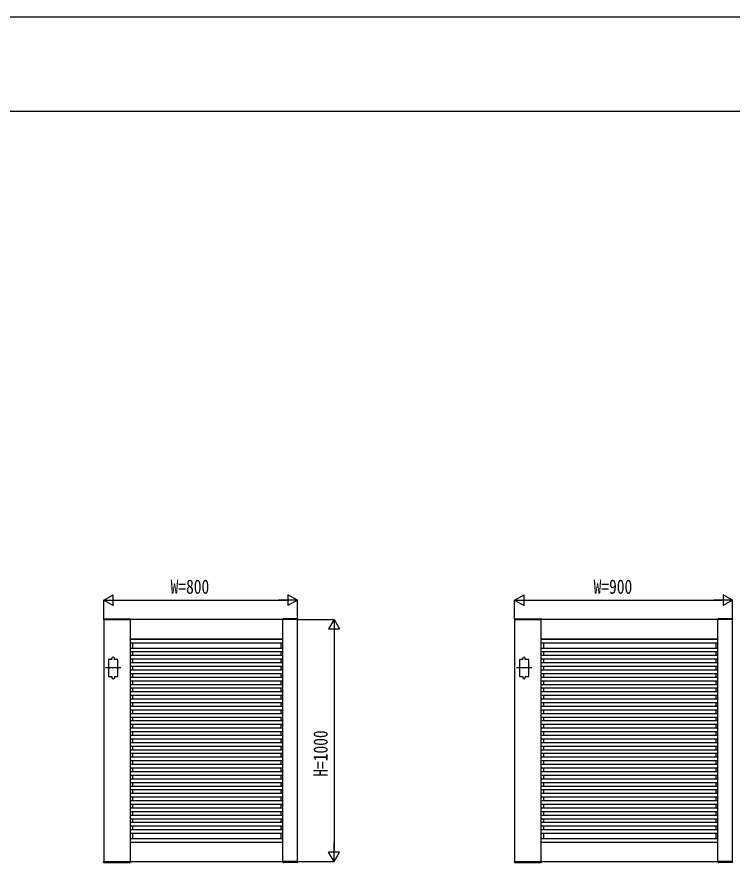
# Model space of a CAD drawing. Units: millimetres, scale not verified. Extents: x -8410 to 8410, y -5940 to 5940.
# Drawn here: x 354 to 3310, y 2389 to 5940 of the extents above; entities that cross this region are included whole.
import ezdxf
from ezdxf.enums import TextEntityAlignment as Align

# ---------------------------------------------------------------- set-up
doc = ezdxf.new("R2010")
doc.units = ezdxf.units.MM
doc.header["$LTSCALE"] = 30
for name, color, linetype in [('0-2_YKK_11', 7, 'Continuous'), ('0-3_YKK_A1', 4, 'Continuous'), ('0-4_YKK_D', 6, 'Continuous'), ('0-5_YKK_ZWAK', 7, 'Continuous')]:
    doc.layers.add(name, color=color, linetype=linetype)
doc.styles.add('ＭＳ ゴシック', font='')
doc.styles.get('ＭＳ ゴシック').set_extended_font_data('MS Gothic')

msp = doc.modelspace()

# ---------------------------------------------------------------- linework, layer by layer
at = {"layer": '0-2_YKK_11'}
for p, q in [((821, 2451.76), (821, 3451.76)), ((1451, 2451.76), (1451, 3451.76)), ((2518.35, 2451.76), (2518.35, 3451.76)), ((3248.35, 2451.76), (3248.35, 3451.76)), ((821, 3371.76), (1451, 3371.76)), ((2518.35, 3371.76), (3248.35, 3371.76)), ((821, 2531.76), (1451, 2531.76)), ((2518.35, 2531.76), (3248.35, 2531.76))]:
    msp.add_line(p, q, dxfattribs=at)
for points in [[(711, 3451.76), (711, 2451.76), (1511, 2451.76), (1511, 3451.76)], [(2408.35, 3451.76), (2408.35, 2451.76), (3308.35, 2451.76), (3308.35, 3451.76)]]:
    msp.add_lwpolyline(points, close=True, dxfattribs=at)
at = {"layer": '0-3_YKK_A1'}
for p, q in [((710.63, 3454.31), (710.5, 3451.76)), ((710.5, 3451.76), (821.5, 3451.76)), ((711.63, 3455.26), (820.37, 3455.26)), ((821.37, 3454.31), (821.5, 3451.76)), ((1450.63, 3454.31), (1450.5, 3451.76)), ((1511.5, 3451.76), (1450.5, 3451.76)), ((1510.37, 3455.26), (1451.63, 3455.26)), ((1511.37, 3454.31), (1511.5, 3451.76)), ((2407.99, 3454.31), (2407.85, 3451.76)), ((2407.85, 3451.76), (2518.85, 3451.76)), ((2408.98, 3455.26), (2517.72, 3455.26)), ((2518.72, 3454.31), (2518.85, 3451.76)), ((3247.99, 3454.31), (3247.85, 3451.76)), ((3308.85, 3451.76), (3247.85, 3451.76)), ((3307.72, 3455.26), (3248.98, 3455.26)), ((3308.72, 3454.31), (3308.85, 3451.76)), ((821, 3370.66), (1451, 3370.66)), ((821, 3355.66), (1451, 3355.66)), ((829.8, 3371.76), (829.8, 3370.66)), ((829.8, 3355.66), (829.8, 3333.96)), ((1442.2, 3371.76), (1442.2, 3370.66)), ((1442.2, 3355.66), (1442.2, 3333.96)), ((2518.35, 3370.66), (3248.35, 3370.66)), ((2518.35, 3355.66), (3248.35, 3355.66)), ((2527.15, 3371.76), (2527.15, 3370.66)), ((2527.15, 3355.66), (2527.15, 3333.96)), ((3239.55, 3371.76), (3239.55, 3370.66)), ((3239.55, 3355.66), (3239.55, 3333.96)), ((821, 3333.96), (1451, 3333.96)), ((821, 3318.96), (1451, 3318.96)), ((821, 3303.96), (1451, 3303.96)), ((829.8, 3318.96), (829.8, 3303.96)), ((1442.2, 3318.96), (1442.2, 3303.96)), ((2518.35, 3333.96), (3248.35, 3333.96)), ((2518.35, 3318.96), (3248.35, 3318.96)), ((2518.35, 3303.96), (3248.35, 3303.96)), ((2527.15, 3318.96), (2527.15, 3303.96)), ((3239.55, 3318.96), (3239.55, 3303.96)), ((745, 3286.76), (745, 3291.76)), ((755, 3286.76), (755, 3291.76)), ((821, 3288.96), (1451, 3288.96)), ((821, 3273.96), (1451, 3273.96)), ((829.8, 3288.96), (829.8, 3273.96)), ((1442.2, 3288.96), (1442.2, 3273.96)), ((2442.35, 3286.76), (2442.35, 3291.76)), ((2452.35, 3286.76), (2452.35, 3291.76)), ((2518.35, 3288.96), (3248.35, 3288.96)), ((2518.35, 3273.96), (3248.35, 3273.96)), ((2527.15, 3288.96), (2527.15, 3273.96)), ((3239.55, 3288.96), (3239.55, 3273.96)), ((781.5, 3251.76), (718.5, 3251.76)), ((821, 3258.96), (1451, 3258.96)), ((821, 3243.96), (1451, 3243.96)), ((829.8, 3258.96), (829.8, 3243.96)), ((1442.2, 3258.96), (1442.2, 3243.96)), ((2478.85, 3251.76), (2415.85, 3251.76)), ((2518.35, 3258.96), (3248.35, 3258.96)), ((2518.35, 3243.96), (3248.35, 3243.96)), ((2527.15, 3258.96), (2527.15, 3243.96)), ((3239.55, 3258.96), (3239.55, 3243.96)), ((745, 3216.76), (745, 3211.76)), ((755, 3216.76), (755, 3211.76)), ((821, 3228.96), (1451, 3228.96)), ((821, 3213.96), (1451, 3213.96)), ((821, 3198.96), (1451, 3198.96)), ((829.8, 3228.96), (829.8, 3213.96)), ((829.8, 3198.96), (829.8, 3183.96)), ((1442.2, 3228.96), (1442.2, 3213.96)), ((1442.2, 3198.96), (1442.2, 3183.96)), ((2442.35, 3216.76), (2442.35, 3211.76)), ((2452.35, 3216.76), (2452.35, 3211.76)), ((2518.35, 3228.96), (3248.35, 3228.96)), ((2518.35, 3213.96), (3248.35, 3213.96)), ((2518.35, 3198.96), (3248.35, 3198.96)), ((2527.15, 3228.96), (2527.15, 3213.96)), ((2527.15, 3198.96), (2527.15, 3183.96)), ((3239.55, 3228.96), (3239.55, 3213.96)), ((3239.55, 3198.96), (3239.55, 3183.96)), ((821, 3183.96), (1451, 3183.96)), ((821, 3168.96), (1451, 3168.96)), ((829.8, 3168.96), (829.8, 3153.96)), ((1442.2, 3168.96), (1442.2, 3153.96)), ((2518.35, 3183.96), (3248.35, 3183.96)), ((2518.35, 3168.96), (3248.35, 3168.96)), ((2527.15, 3168.96), (2527.15, 3153.96)), ((3239.55, 3168.96), (3239.55, 3153.96)), ((821, 3153.96), (1451, 3153.96)), ((821, 3138.96), (1451, 3138.96)), ((829.8, 3138.96), (829.8, 3123.96)), ((1442.2, 3138.96), (1442.2, 3123.96)), ((2518.35, 3153.96), (3248.35, 3153.96)), ((2518.35, 3138.96), (3248.35, 3138.96)), ((2527.15, 3138.96), (2527.15, 3123.96)), ((3239.55, 3138.96), (3239.55, 3123.96)), ((821, 3123.96), (1451, 3123.96)), ((821, 3108.96), (1451, 3108.96)), ((821, 3093.96), (1451, 3093.96)), ((829.8, 3108.96), (829.8, 3093.96)), ((1442.2, 3108.96), (1442.2, 3093.96)), ((2518.35, 3123.96), (3248.35, 3123.96)), ((2518.35, 3108.96), (3248.35, 3108.96)), ((2518.35, 3093.96), (3248.35, 3093.96)), ((2527.15, 3108.96), (2527.15, 3093.96)), ((3239.55, 3108.96), (3239.55, 3093.96)), ((821, 3078.96), (1451, 3078.96)), ((821, 3063.96), (1451, 3063.96)), ((829.8, 3078.96), (829.8, 3063.96)), ((1442.2, 3078.96), (1442.2, 3063.96)), ((2518.35, 3078.96), (3248.35, 3078.96)), ((2518.35, 3063.96), (3248.35, 3063.96)), ((2527.15, 3078.96), (2527.15, 3063.96)), ((3239.55, 3078.96), (3239.55, 3063.96)), ((821, 3048.96), (1451, 3048.96)), ((821, 3033.96), (1451, 3033.96)), ((821, 3018.96), (1451, 3018.96)), ((829.8, 3048.96), (829.8, 3033.96)), ((829.8, 3018.96), (829.8, 3003.96)), ((1442.2, 3048.96), (1442.2, 3033.96)), ((1442.2, 3018.96), (1442.2, 3003.96)), ((2518.35, 3048.96), (3248.35, 3048.96)), ((2518.35, 3033.96), (3248.35, 3033.96)), ((2518.35, 3018.96), (3248.35, 3018.96)), ((2527.15, 3048.96), (2527.15, 3033.96)), ((2527.15, 3018.96), (2527.15, 3003.96)), ((3239.55, 3048.96), (3239.55, 3033.96)), ((3239.55, 3018.96), (3239.55, 3003.96)), ((821, 3003.96), (1451, 3003.96)), ((821, 2988.96), (1451, 2988.96)), ((829.8, 2988.96), (829.8, 2973.96)), ((1442.2, 2988.96), (1442.2, 2973.96)), ((2518.35, 3003.96), (3248.35, 3003.96)), ((2518.35, 2988.96), (3248.35, 2988.96)), ((2527.15, 2988.96), (2527.15, 2973.96)), ((3239.55, 2988.96), (3239.55, 2973.96)), ((821, 2973.96), (1451, 2973.96)), ((821, 2958.96), (1451, 2958.96)), ((829.8, 2958.96), (829.8, 2943.96)), ((1442.2, 2958.96), (1442.2, 2943.96)), ((2518.35, 2973.96), (3248.35, 2973.96)), ((2518.35, 2958.96), (3248.35, 2958.96)), ((2527.15, 2958.96), (2527.15, 2943.96)), ((3239.55, 2958.96), (3239.55, 2943.96)), ((821, 2943.96), (1451, 2943.96)), ((821, 2928.96), (1451, 2928.96)), ((821, 2913.96), (1451, 2913.96)), ((829.8, 2928.96), (829.8, 2913.96)), ((1442.2, 2928.96), (1442.2, 2913.96)), ((2518.35, 2943.96), (3248.35, 2943.96)), ((2518.35, 2928.96), (3248.35, 2928.96)), ((2518.35, 2913.96), (3248.35, 2913.96)), ((2527.15, 2928.96), (2527.15, 2913.96)), ((3239.55, 2928.96), (3239.55, 2913.96)), ((821, 2898.96), (1451, 2898.96)), ((821, 2883.96), (1451, 2883.96)), ((829.8, 2898.96), (829.8, 2883.96)), ((1442.2, 2898.96), (1442.2, 2883.96)), ((2518.35, 2898.96), (3248.35, 2898.96)), ((2518.35, 2883.96), (3248.35, 2883.96)), ((2527.15, 2898.96), (2527.15, 2883.96)), ((3239.55, 2898.96), (3239.55, 2883.96)), ((821, 2868.96), (1451, 2868.96)), ((821, 2853.96), (1451, 2853.96)), ((829.8, 2868.96), (829.8, 2853.96)), ((1442.2, 2868.96), (1442.2, 2853.96)), ((2518.35, 2868.96), (3248.35, 2868.96)), ((2518.35, 2853.96), (3248.35, 2853.96)), ((2527.15, 2868.96), (2527.15, 2853.96)), ((3239.55, 2868.96), (3239.55, 2853.96)), ((821, 2838.96), (1451, 2838.96)), ((821, 2823.96), (1451, 2823.96)), ((821, 2808.96), (1451, 2808.96)), ((829.8, 2838.96), (829.8, 2823.96)), ((829.8, 2808.96), (829.8, 2793.96)), ((1442.2, 2838.96), (1442.2, 2823.96)), ((1442.2, 2808.96), (1442.2, 2793.96)), ((2518.35, 2838.96), (3248.35, 2838.96)), ((2518.35, 2823.96), (3248.35, 2823.96)), ((2518.35, 2808.96), (3248.35, 2808.96)), ((2527.15, 2838.96), (2527.15, 2823.96)), ((2527.15, 2808.96), (2527.15, 2793.96)), ((3239.55, 2838.96), (3239.55, 2823.96)), ((3239.55, 2808.96), (3239.55, 2793.96)), ((821, 2793.96), (1451, 2793.96)), ((821, 2778.96), (1451, 2778.96)), ((829.8, 2778.96), (829.8, 2763.96)), ((1442.2, 2778.96), (1442.2, 2763.96)), ((2518.35, 2793.96), (3248.35, 2793.96)), ((2518.35, 2778.96), (3248.35, 2778.96)), ((2527.15, 2778.96), (2527.15, 2763.96)), ((3239.55, 2778.96), (3239.55, 2763.96)), ((821, 2763.96), (1451, 2763.96)), ((821, 2748.96), (1451, 2748.96)), ((829.8, 2748.96), (829.8, 2733.96)), ((1442.2, 2748.96), (1442.2, 2733.96)), ((2518.35, 2763.96), (3248.35, 2763.96)), ((2518.35, 2748.96), (3248.35, 2748.96)), ((2527.15, 2748.96), (2527.15, 2733.96)), ((3239.55, 2748.96), (3239.55, 2733.96)), ((821, 2733.96), (1451, 2733.96)), ((821, 2718.96), (1451, 2718.96)), ((821, 2703.96), (1451, 2703.96)), ((829.8, 2718.96), (829.8, 2703.96)), ((1442.2, 2718.96), (1442.2, 2703.96)), ((2518.35, 2733.96), (3248.35, 2733.96)), ((2518.35, 2718.96), (3248.35, 2718.96)), ((2518.35, 2703.96), (3248.35, 2703.96)), ((2527.15, 2718.96), (2527.15, 2703.96)), ((3239.55, 2718.96), (3239.55, 2703.96)), ((821, 2688.96), (1451, 2688.96)), ((821, 2673.96), (1451, 2673.96)), ((829.8, 2688.96), (829.8, 2673.96)), ((1442.2, 2688.96), (1442.2, 2673.96)), ((2518.35, 2688.96), (3248.35, 2688.96)), ((2518.35, 2673.96), (3248.35, 2673.96)), ((2527.15, 2688.96), (2527.15, 2673.96)), ((3239.55, 2688.96), (3239.55, 2673.96)), ((821, 2658.96), (1451, 2658.96)), ((821, 2643.96), (1451, 2643.96)), ((821, 2628.96), (1451, 2628.96)), ((829.8, 2658.96), (829.8, 2643.96)), ((829.8, 2628.96), (829.8, 2613.96)), ((1442.2, 2658.96), (1442.2, 2643.96)), ((1442.2, 2628.96), (1442.2, 2613.96)), ((2518.35, 2658.96), (3248.35, 2658.96)), ((2518.35, 2643.96), (3248.35, 2643.96)), ((2518.35, 2628.96), (3248.35, 2628.96)), ((2527.15, 2658.96), (2527.15, 2643.96)), ((2527.15, 2628.96), (2527.15, 2613.96)), ((3239.55, 2658.96), (3239.55, 2643.96)), ((3239.55, 2628.96), (3239.55, 2613.96)), ((821, 2613.96), (1451, 2613.96)), ((821, 2598.96), (1451, 2598.96)), ((829.8, 2598.96), (829.8, 2583.96)), ((1442.2, 2598.96), (1442.2, 2583.96)), ((2518.35, 2613.96), (3248.35, 2613.96)), ((2518.35, 2598.96), (3248.35, 2598.96)), ((2527.15, 2598.96), (2527.15, 2583.96)), ((3239.55, 2598.96), (3239.55, 2583.96)), ((821, 2583.96), (1451, 2583.96)), ((821, 2568.96), (1451, 2568.96)), ((829.8, 2568.96), (829.8, 2547.26)), ((1442.2, 2568.96), (1442.2, 2547.26)), ((2518.35, 2583.96), (3248.35, 2583.96)), ((2518.35, 2568.96), (3248.35, 2568.96)), ((2527.15, 2568.96), (2527.15, 2547.26)), ((3239.55, 2568.96), (3239.55, 2547.26)), ((821, 2547.26), (1451, 2547.26)), ((821, 2532.26), (1451, 2532.26)), ((829.8, 2532.26), (829.8, 2531.76)), ((1442.2, 2532.26), (1442.2, 2531.76)), ((2518.35, 2547.26), (3248.35, 2547.26)), ((2518.35, 2532.26), (3248.35, 2532.26)), ((2527.15, 2532.26), (2527.15, 2531.76)), ((3239.55, 2532.26), (3239.55, 2531.76)), ((710.5, 2451.76), (821.5, 2451.76)), ((710.63, 2449.2), (710.5, 2451.75)), ((821.37, 2449.2), (821.5, 2451.76)), ((1511.5, 2451.76), (1450.5, 2451.76)), ((1450.63, 2449.2), (1450.5, 2451.76)), ((1511.37, 2449.2), (1511.5, 2451.75)), ((2407.85, 2451.76), (2518.85, 2451.76)), ((2407.99, 2449.2), (2407.85, 2451.75)), ((2518.72, 2449.2), (2518.85, 2451.76)), ((3308.85, 2451.76), (3247.85, 2451.76)), ((3247.99, 2449.2), (3247.85, 2451.76)), ((3308.72, 2449.2), (3308.85, 2451.75)), ((711.63, 2448.26), (820.37, 2448.26)), ((1510.37, 2448.26), (1451.63, 2448.26)), ((2408.98, 2448.26), (2517.72, 2448.26)), ((3307.72, 2448.26), (3248.98, 2448.26))]:
    msp.add_line(p, q, dxfattribs=at)
for points in [[(745, 3286.76), (731, 3286.76), (731, 3216.76), (745, 3216.76)], [(755, 3216.76), (769, 3216.76), (769, 3286.76), (755, 3286.76)], [(2442.35, 3286.76), (2428.35, 3286.76), (2428.35, 3216.76), (2442.35, 3216.76)], [(2452.35, 3216.76), (2466.35, 3216.76), (2466.35, 3286.76), (2452.35, 3286.76)]]:
    msp.add_lwpolyline(points, dxfattribs=at)
for centre, radius, start, end in [((711.63, 3454.26), 1, 90, 177), ((820.37, 3454.26), 1, 3, 90), ((1451.63, 3454.26), 1, 90, 177), ((1510.37, 3454.26), 1, 3, 90), ((2408.98, 3454.26), 1, 90, 177), ((2517.72, 3454.26), 1, 3, 90), ((3248.98, 3454.26), 1, 90, 177), ((3307.72, 3454.26), 1, 3, 90), ((750, 3291.76), 5, 0, 180), ((2447.35, 3291.76), 5, 0, 180), ((750, 3211.76), 5, 180, 0), ((2447.35, 3211.76), 5, 180, 0), ((711.63, 2449.26), 1, 183, 270), ((820.37, 2449.26), 1, 270, 357), ((1451.63, 2449.26), 1, 183, 270), ((1510.37, 2449.26), 1, 270, 357), ((2408.98, 2449.26), 1, 183, 270), ((2517.72, 2449.26), 1, 270, 357), ((3248.98, 2449.26), 1, 183, 270), ((3307.72, 2449.26), 1, 270, 357)]:
    msp.add_arc(centre, radius, start, end, dxfattribs=at)
at = {"layer": '0-4_YKK_D'}
for p, q in [((711, 3531.68), (749.97, 3554.18)), ((749.97, 3509.18), (749.97, 3554.18)), ((1511, 3531.68), (1472.03, 3554.18)), ((1472.03, 3554.18), (1472.03, 3509.18)), ((2408.35, 3531.68), (2447.32, 3554.18)), ((2447.32, 3509.18), (2447.32, 3554.18)), ((3308.35, 3531.68), (3269.38, 3554.18)), ((3269.38, 3554.18), (3269.38, 3509.18)), ((711, 3453.76), (711, 3532.68)), ((711, 3531.68), (749.97, 3509.18)), ((711, 3531.68), (788.94, 3531.68)), ((756, 3531.68), (1466, 3531.68)), ((1511, 3531.68), (1433.06, 3531.68)), ((1511, 3531.68), (1472.03, 3509.18)), ((1511, 3453.76), (1511, 3532.68)), ((2408.35, 3453.76), (2408.35, 3532.68)), ((2408.35, 3531.68), (2447.32, 3509.18)), ((2408.35, 3531.68), (2486.29, 3531.68)), ((2453.35, 3531.68), (3263.35, 3531.68)), ((3308.35, 3531.68), (3230.41, 3531.68)), ((3308.35, 3531.68), (3269.38, 3509.18)), ((3308.35, 3453.76), (3308.35, 3532.68)), ((1513, 3451.76), (1663.38, 3451.76)), ((1662.38, 3451.76), (1639.88, 3412.79)), ((1662.38, 3451.76), (1684.88, 3412.79)), ((1662.38, 3451.76), (1662.38, 3373.81)), ((1639.88, 3412.79), (1684.88, 3412.79)), ((1662.38, 3406.76), (1662.38, 2496.76)), ((1662.38, 2451.76), (1662.38, 2529.7)), ((1662.38, 2451.76), (1639.88, 2490.73)), ((1684.88, 2490.73), (1639.88, 2490.73)), ((1662.38, 2451.76), (1684.88, 2490.73)), ((1513, 2451.76), (1663.38, 2451.76))]:
    msp.add_line(p, q, dxfattribs=at)
at = {"layer": '0-5_YKK_ZWAK'}
msp.add_line((7790.04, 5550), (-7809.96, 5550), dxfattribs=at)
msp.add_lwpolyline([(-8410, -5940), (8410, -5940), (8410, 5940), (-8410, 5940)], close=True, dxfattribs=at)

# ---------------------------------------------------------------- texts
at = {"layer": '0-4_YKK_D', "style": 'ＭＳ ゴシック', "width": 0.8}
for s, p in [('W=800', (987.27, 3540.68)), ('W=900', (2734.62, 3540.68))]:
    msp.add_text(s, height=58.65, dxfattribs=at).set_placement(p, align=Align.BOTTOM_LEFT)
msp.add_text('H=1000', height=58.65, rotation=90, dxfattribs=at).set_placement((1653.38, 2802.42), align=Align.BOTTOM_LEFT)

doc.saveas('drawing.dxf')
